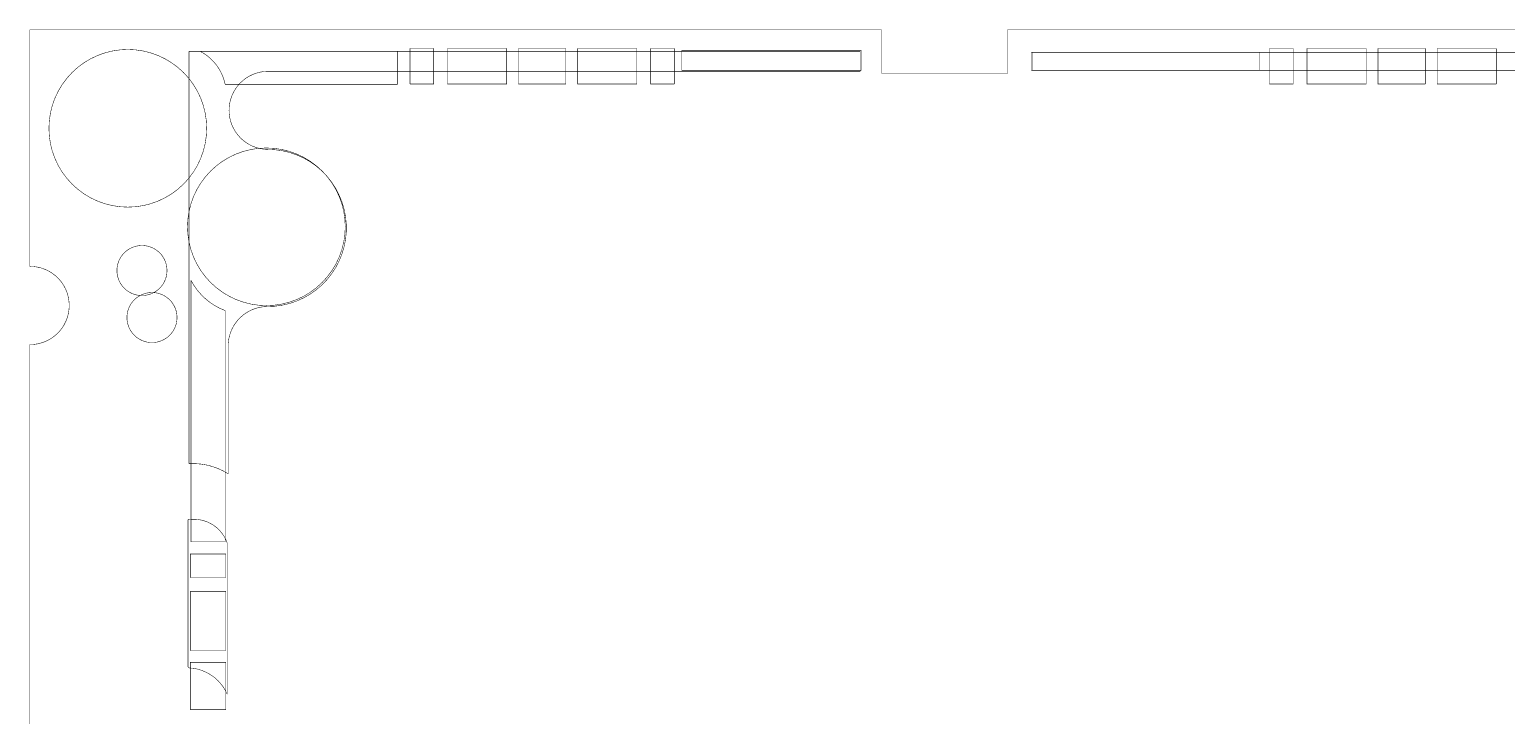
# Model space of a CAD drawing. Header units: millimetres. Extents: x 25.4 to 95, y 25.4 to 75.4.
# Drawn here: x 25.39 to 62.84, y 58 to 75.41 of the extents above; entities that cross this region are included whole.
import ezdxf

# ---------------------------------------------------------------- set-up
doc = ezdxf.new("R2010")
doc.units = ezdxf.units.MM
for name, color, linetype in [('Mechanical14', 56, 'Continuous'), ('Mechanical15', 56, 'Continuous'), ('Mechanical2', 216, 'Continuous'), ('Mechanical3', 76, 'Continuous'), ('Mechanical5', 56, 'Continuous')]:
    doc.layers.add(name, color=color, linetype=linetype)

msp = doc.modelspace()

# ---------------------------------------------------------------- linework, layer by layer
at = {"layer": 'Mechanical14'}
for points, const_width in [([(29.886, 72.904, 1), (25.886, 72.904, 1)], 0.0127), ([(25.883, 72.904, 1), (25.89, 72.904, 1)], 0.00635), ([(29.883, 72.904, 1), (29.89, 72.904, 1)], 0.00635), ([(33.4, 70.405, 1), (29.4, 70.405, 1)], 0.0127), ([(29.397, 70.405, 1), (29.403, 70.405, 1)], 0.00635), ([(33.397, 70.405, 1), (33.403, 70.405, 1)], 0.00635), ([(28.88, 69.295, 1), (27.61, 69.295, 1)], 0.0127), ([(27.607, 69.295, 1), (27.614, 69.295, 1)], 0.00635), ([(28.877, 69.295, 1), (28.884, 69.295, 1)], 0.00635)]:
    msp.add_lwpolyline(points, format="xyb", close=True, dxfattribs=dict(at, const_width=const_width))
at = {"layer": 'Mechanical15'}
for points, const_width in [([(29.886, 72.904, 1), (25.886, 72.904, 1)], 0.0127), ([(35.04, 74.927, 1), (35.046, 74.927, 1)], 0.00635), ([(35.04, 74.927, 1), (35.046, 74.927, 1)], 0.00635), ([(35.64, 74.927, 1), (35.646, 74.927, 1)], 0.00635), ([(35.64, 74.927, 1), (35.646, 74.927, 1)], 0.00635), ([(35.99, 74.927, 1), (35.996, 74.927, 1)], 0.00635), ([(35.99, 74.927, 1), (35.996, 74.927, 1)], 0.00635), ([(37.49, 74.927, 1), (37.496, 74.927, 1)], 0.00635), ([(37.49, 74.927, 1), (37.496, 74.927, 1)], 0.00635), ([(37.79, 74.927, 1), (37.796, 74.927, 1)], 0.00635), ([(37.79, 74.927, 1), (37.796, 74.927, 1)], 0.00635), ([(38.99, 74.927, 1), (38.996, 74.927, 1)], 0.00635), ([(38.99, 74.927, 1), (38.996, 74.927, 1)], 0.00635), ([(39.29, 74.927, 1), (39.296, 74.927, 1)], 0.00635), ([(39.29, 74.927, 1), (39.296, 74.927, 1)], 0.00635), ([(40.79, 74.927, 1), (40.796, 74.927, 1)], 0.00635), ([(40.79, 74.927, 1), (40.796, 74.927, 1)], 0.00635), ([(41.14, 74.927, 1), (41.146, 74.927, 1)], 0.00635), ([(41.14, 74.927, 1), (41.146, 74.927, 1)], 0.00635), ([(41.74, 74.927, 1), (41.746, 74.927, 1)], 0.00635), ([(41.74, 74.927, 1), (41.746, 74.927, 1)], 0.00635), ([(56.833, 74.927, 1), (56.839, 74.927, 1)], 0.00635), ([(56.833, 74.927, 1), (56.839, 74.927, 1)], 0.00635), ([(57.433, 74.927, 1), (57.439, 74.927, 1)], 0.00635), ([(57.433, 74.927, 1), (57.439, 74.927, 1)], 0.00635), ([(57.783, 74.927, 1), (57.789, 74.927, 1)], 0.00635), ([(57.783, 74.927, 1), (57.789, 74.927, 1)], 0.00635), ([(59.283, 74.927, 1), (59.289, 74.927, 1)], 0.00635), ([(59.283, 74.927, 1), (59.289, 74.927, 1)], 0.00635), ([(59.583, 74.927, 1), (59.589, 74.927, 1)], 0.00635), ([(59.583, 74.927, 1), (59.589, 74.927, 1)], 0.00635), ([(60.783, 74.927, 1), (60.789, 74.927, 1)], 0.00635), ([(60.783, 74.927, 1), (60.789, 74.927, 1)], 0.00635), ([(61.083, 74.927, 1), (61.089, 74.927, 1)], 0.00635), ([(61.083, 74.927, 1), (61.089, 74.927, 1)], 0.00635), ([(62.583, 74.927, 1), (62.589, 74.927, 1)], 0.00635), ([(62.583, 74.927, 1), (62.589, 74.927, 1)], 0.00635), ([(35.04, 74.027, 1), (35.046, 74.027, 1)], 0.00635), ([(35.04, 74.027, 1), (35.046, 74.027, 1)], 0.00635), ([(35.64, 74.027, 1), (35.646, 74.027, 1)], 0.00635), ([(35.64, 74.027, 1), (35.646, 74.027, 1)], 0.00635), ([(35.99, 74.027, 1), (35.996, 74.027, 1)], 0.00635), ([(35.99, 74.027, 1), (35.996, 74.027, 1)], 0.00635), ([(37.49, 74.027, 1), (37.496, 74.027, 1)], 0.00635), ([(37.49, 74.027, 1), (37.496, 74.027, 1)], 0.00635), ([(37.79, 74.027, 1), (37.796, 74.027, 1)], 0.00635), ([(37.79, 74.027, 1), (37.796, 74.027, 1)], 0.00635), ([(38.99, 74.027, 1), (38.996, 74.027, 1)], 0.00635), ([(38.99, 74.027, 1), (38.996, 74.027, 1)], 0.00635), ([(39.29, 74.027, 1), (39.296, 74.027, 1)], 0.00635), ([(39.29, 74.027, 1), (39.296, 74.027, 1)], 0.00635), ([(40.79, 74.027, 1), (40.796, 74.027, 1)], 0.00635), ([(40.79, 74.027, 1), (40.796, 74.027, 1)], 0.00635), ([(41.14, 74.027, 1), (41.146, 74.027, 1)], 0.00635), ([(41.14, 74.027, 1), (41.146, 74.027, 1)], 0.00635), ([(41.74, 74.027, 1), (41.746, 74.027, 1)], 0.00635), ([(41.74, 74.027, 1), (41.746, 74.027, 1)], 0.00635), ([(56.833, 74.027, 1), (56.839, 74.027, 1)], 0.00635), ([(56.833, 74.027, 1), (56.839, 74.027, 1)], 0.00635), ([(57.433, 74.027, 1), (57.439, 74.027, 1)], 0.00635), ([(57.433, 74.027, 1), (57.439, 74.027, 1)], 0.00635), ([(57.783, 74.027, 1), (57.789, 74.027, 1)], 0.00635), ([(57.783, 74.027, 1), (57.789, 74.027, 1)], 0.00635), ([(59.283, 74.027, 1), (59.289, 74.027, 1)], 0.00635), ([(59.283, 74.027, 1), (59.289, 74.027, 1)], 0.00635), ([(59.583, 74.027, 1), (59.589, 74.027, 1)], 0.00635), ([(59.583, 74.027, 1), (59.589, 74.027, 1)], 0.00635), ([(60.783, 74.027, 1), (60.789, 74.027, 1)], 0.00635), ([(60.783, 74.027, 1), (60.789, 74.027, 1)], 0.00635), ([(61.083, 74.027, 1), (61.089, 74.027, 1)], 0.00635), ([(61.083, 74.027, 1), (61.089, 74.027, 1)], 0.00635), ([(62.583, 74.027, 1), (62.589, 74.027, 1)], 0.00635), ([(62.583, 74.027, 1), (62.589, 74.027, 1)], 0.00635), ([(25.883, 72.904, 1), (25.89, 72.904, 1)], 0.00635), ([(29.883, 72.904, 1), (29.89, 72.904, 1)], 0.00635), ([(33.4, 70.405, 1), (29.4, 70.405, 1)], 0.0127), ([(29.397, 70.405, 1), (29.403, 70.405, 1)], 0.00635), ([(33.397, 70.405, 1), (33.403, 70.405, 1)], 0.00635), ([(29.134, 68.102, 1), (27.864, 68.102, 1)], 0.0127), ([(27.861, 68.102, 1), (27.868, 68.102, 1)], 0.00635), ([(29.131, 68.102, 1), (29.138, 68.102, 1)], 0.00635), ([(29.469, 62.104, 1), (29.475, 62.104, 1)], 0.00635), ([(29.469, 62.104, 1), (29.475, 62.104, 1)], 0.00635), ([(30.369, 62.104, 1), (30.375, 62.104, 1)], 0.00635), ([(30.369, 62.104, 1), (30.375, 62.104, 1)], 0.00635), ([(29.469, 61.504, 1), (29.475, 61.504, 1)], 0.00635), ([(29.469, 61.504, 1), (29.475, 61.504, 1)], 0.00635), ([(30.369, 61.504, 1), (30.375, 61.504, 1)], 0.00635), ([(30.369, 61.504, 1), (30.375, 61.504, 1)], 0.00635), ([(29.469, 61.154, 1), (29.475, 61.154, 1)], 0.00635), ([(29.469, 61.154, 1), (29.475, 61.154, 1)], 0.00635), ([(30.369, 61.154, 1), (30.375, 61.154, 1)], 0.00635), ([(30.369, 61.154, 1), (30.375, 61.154, 1)], 0.00635), ([(29.469, 59.654, 1), (29.475, 59.654, 1)], 0.00635), ([(29.469, 59.654, 1), (29.475, 59.654, 1)], 0.00635), ([(30.369, 59.654, 1), (30.375, 59.654, 1)], 0.00635), ([(30.369, 59.654, 1), (30.375, 59.654, 1)], 0.00635), ([(29.469, 59.354, 1), (29.475, 59.354, 1)], 0.00635), ([(29.469, 59.354, 1), (29.475, 59.354, 1)], 0.00635), ([(30.369, 59.354, 1), (30.375, 59.354, 1)], 0.00635), ([(30.369, 59.354, 1), (30.375, 59.354, 1)], 0.00635), ([(29.469, 58.154, 1), (29.475, 58.154, 1)], 0.00635), ([(29.469, 58.154, 1), (29.475, 58.154, 1)], 0.00635), ([(30.369, 58.154, 1), (30.375, 58.154, 1)], 0.00635), ([(30.369, 58.154, 1), (30.375, 58.154, 1)], 0.00635)]:
    msp.add_lwpolyline(points, format="xyb", close=True, dxfattribs=dict(at, const_width=const_width))
at = {"layer": 'Mechanical15', "const_width": 0.0127}
for points in [[(35.043, 74.927), (35.643, 74.927)], [(35.043, 74.027), (35.043, 74.927)], [(35.643, 74.027), (35.643, 74.927)], [(35.993, 74.927), (37.493, 74.927)], [(35.993, 74.027), (35.993, 74.927)], [(37.493, 74.027), (37.493, 74.927)], [(37.793, 74.927), (38.993, 74.927)], [(37.793, 74.027), (37.793, 74.927)], [(38.993, 74.027), (38.993, 74.927)], [(39.293, 74.927), (40.793, 74.927)], [(39.293, 74.027), (39.293, 74.927)], [(40.793, 74.027), (40.793, 74.927)], [(41.143, 74.927), (41.743, 74.927)], [(41.143, 74.027), (41.143, 74.927)], [(41.743, 74.027), (41.743, 74.927)], [(56.836, 74.927), (57.436, 74.927)], [(56.836, 74.027), (56.836, 74.927)], [(57.436, 74.027), (57.436, 74.927)], [(57.786, 74.927), (59.286, 74.927)], [(57.786, 74.027), (57.786, 74.927)], [(59.286, 74.027), (59.286, 74.927)], [(59.586, 74.927), (60.786, 74.927)], [(59.586, 74.027), (59.586, 74.927)], [(60.786, 74.027), (60.786, 74.927)], [(61.086, 74.927), (62.586, 74.927)], [(61.086, 74.027), (61.086, 74.927)], [(62.586, 74.027), (62.586, 74.927)], [(35.043, 74.027), (35.643, 74.027)], [(35.993, 74.027), (37.493, 74.027)], [(37.793, 74.027), (38.993, 74.027)], [(39.293, 74.027), (40.793, 74.027)], [(41.143, 74.027), (41.743, 74.027)], [(56.836, 74.027), (57.436, 74.027)], [(57.786, 74.027), (59.286, 74.027)], [(59.586, 74.027), (60.786, 74.027)], [(61.086, 74.027), (62.586, 74.027)], [(29.472, 62.104), (30.372, 62.104)], [(29.472, 61.504), (29.472, 62.104)], [(30.372, 61.504), (30.372, 62.104)], [(29.472, 61.504), (30.372, 61.504)], [(29.472, 59.654), (29.472, 61.154)], [(29.472, 61.154), (30.372, 61.154)], [(30.372, 59.654), (30.372, 61.154)], [(29.472, 59.654), (30.372, 59.654)], [(29.472, 58.154), (29.472, 59.354)], [(29.472, 59.354), (30.372, 59.354)], [(30.372, 58.154), (30.372, 59.354)], [(29.472, 58.154), (30.372, 58.154)]]:
    msp.add_lwpolyline(points, dxfattribs=at)
at = {"layer": 'Mechanical2', "const_width": 0.0127}
for points in [[(29.719, 74.858), (34.722, 74.858)], [(34.722, 74.02), (34.722, 74.858)], [(41.936, 74.375), (41.936, 74.883)], [(41.936, 74.883), (46.483, 74.883)], [(46.483, 74.375), (46.483, 74.883)], [(50.801, 74.375), (50.801, 74.833)], [(50.801, 74.833), (56.592, 74.833)], [(56.592, 74.375), (56.592, 74.833)], [(41.936, 74.375), (46.483, 74.375)], [(50.801, 74.375), (56.592, 74.375)], [(30.354, 74.02), (34.722, 74.02)], [(29.49, 62.412), (29.49, 69.041)], [(30.354, 62.412), (30.354, 68.279)], [(29.49, 62.412), (30.354, 62.412)]]:
    msp.add_lwpolyline(points, dxfattribs=at)
at = {"layer": 'Mechanical2', "const_width": 0.00635}
for points in [[(29.715, 74.858, 1), (29.722, 74.858, 1)], [(29.715, 74.858, 1), (29.722, 74.858, 1)], [(34.719, 74.858, 1), (34.726, 74.858, 1)], [(34.719, 74.858, 1), (34.726, 74.858, 1)], [(41.933, 74.883, 1), (41.939, 74.883, 1)], [(41.933, 74.883, 1), (41.939, 74.883, 1)], [(46.479, 74.883, 1), (46.486, 74.883, 1)], [(46.479, 74.883, 1), (46.486, 74.883, 1)], [(50.797, 74.833, 1), (50.804, 74.833, 1)], [(50.797, 74.833, 1), (50.804, 74.833, 1)], [(56.589, 74.833, 1), (56.595, 74.833, 1)], [(56.589, 74.833, 1), (56.595, 74.833, 1)], [(41.933, 74.375, 1), (41.939, 74.375, 1)], [(41.933, 74.375, 1), (41.939, 74.375, 1)], [(46.479, 74.375, 1), (46.486, 74.375, 1)], [(46.479, 74.375, 1), (46.486, 74.375, 1)], [(50.797, 74.375, 1), (50.804, 74.375, 1)], [(50.797, 74.375, 1), (50.804, 74.375, 1)], [(56.589, 74.375, 1), (56.595, 74.375, 1)], [(56.589, 74.375, 1), (56.595, 74.375, 1)], [(30.35, 74.02, 1), (30.357, 74.02, 1)], [(30.35, 74.02, 1), (30.357, 74.02, 1)], [(34.719, 74.02, 1), (34.726, 74.02, 1)], [(34.719, 74.02, 1), (34.726, 74.02, 1)], [(29.487, 69.041, 1), (29.493, 69.041, 1)], [(29.487, 69.041, 1), (29.493, 69.041, 1)], [(30.35, 68.279, 1), (30.357, 68.279, 1)], [(30.35, 68.279, 1), (30.357, 68.279, 1)], [(29.487, 62.412, 1), (29.493, 62.412, 1)], [(29.487, 62.412, 1), (29.493, 62.412, 1)], [(30.35, 62.412, 1), (30.357, 62.412, 1)], [(30.35, 62.412, 1), (30.357, 62.412, 1)]]:
    msp.add_lwpolyline(points, format="xyb", close=True, dxfattribs=at)
at = {"layer": 'Mechanical2', "const_width": 0.0127}
for points in [[(29.719, 74.858, -0.22696), (30.354, 74.02)], [(30.354, 68.279, -0.183624), (29.49, 69.041)]]:
    msp.add_lwpolyline(points, format="xyb", dxfattribs=at)
at = {"layer": 'Mechanical3', "const_width": 0.0127}
for points in [[(29.439, 64.393), (29.439, 74.858)], [(29.439, 74.858), (46.457, 74.858)], [(46.457, 74.35), (46.457, 74.858)], [(50.826, 74.833), (69.495, 74.833)], [(50.826, 74.375), (50.826, 74.833)], [(31.42, 74.35), (46.457, 74.35)], [(50.826, 74.375), (69.495, 74.375)], [(30.43, 64.139), (30.43, 67.365)], [(29.414, 59.237), (29.414, 62.971)], [(30.404, 58.551), (30.404, 62.387)], [(29.414, 59.237), (29.439, 59.212)]]:
    msp.add_lwpolyline(points, dxfattribs=at)
at = {"layer": 'Mechanical3', "const_width": 0.00635}
for points in [[(29.436, 74.858, 1), (29.442, 74.858, 1)], [(29.436, 74.858, 1), (29.442, 74.858, 1)], [(46.454, 74.858, 1), (46.46, 74.858, 1)], [(46.454, 74.858, 1), (46.46, 74.858, 1)], [(50.823, 74.833, 1), (50.829, 74.833, 1)], [(50.823, 74.833, 1), (50.829, 74.833, 1)], [(31.417, 74.35, 1), (31.424, 74.35, 1)], [(31.417, 74.35, 1), (31.424, 74.35, 1)], [(46.454, 74.35, 1), (46.46, 74.35, 1)], [(46.454, 74.35, 1), (46.46, 74.35, 1)], [(50.823, 74.375, 1), (50.829, 74.375, 1)], [(50.823, 74.375, 1), (50.829, 74.375, 1)], [(31.417, 72.369, 1), (31.424, 72.369, 1)], [(31.417, 72.369, 1), (31.424, 72.369, 1)], [(31.417, 68.381, 1), (31.424, 68.381, 1)], [(31.417, 68.381, 1), (31.424, 68.381, 1)], [(30.427, 67.365, 1), (30.433, 67.365, 1)], [(30.427, 67.365, 1), (30.433, 67.365, 1)], [(29.436, 64.393, 1), (29.442, 64.393, 1)], [(29.436, 64.393, 1), (29.442, 64.393, 1)], [(30.427, 64.139, 1), (30.433, 64.139, 1)], [(30.427, 64.139, 1), (30.433, 64.139, 1)], [(29.411, 62.971, 1), (29.417, 62.971, 1)], [(29.411, 62.971, 1), (29.417, 62.971, 1)], [(30.401, 62.387, 1), (30.408, 62.387, 1)], [(30.401, 62.387, 1), (30.408, 62.387, 1)], [(29.411, 59.237, 1), (29.417, 59.237, 1)], [(29.411, 59.237, 1), (29.417, 59.237, 1)], [(29.436, 59.212, 1), (29.442, 59.212, 1)], [(29.436, 59.212, 1), (29.442, 59.212, 1)], [(30.401, 58.551, 1), (30.408, 58.551, 1)], [(30.401, 58.551, 1), (30.408, 58.551, 1)]]:
    msp.add_lwpolyline(points, format="xyb", close=True, dxfattribs=at)
at = {"layer": 'Mechanical3', "const_width": 0.0127}
for points in [[(31.42, 72.369, -0.975674), (31.42, 74.35)], [(31.42, 72.369, -1.007364), (31.42, 68.381)], [(30.43, 67.365, -0.415165), (31.42, 68.381)], [(29.439, 64.393, -0.157299), (30.43, 64.139)], [(29.414, 62.971, -0.364299), (30.404, 62.387)], [(29.439, 59.212, -0.283786), (30.404, 58.551)]]:
    msp.add_lwpolyline(points, format="xyb", dxfattribs=at)
at = {"layer": 'Mechanical5', "const_width": 0.0127}
for points in [[(25.401, 75.404), (25.421, 75.404)], [(25.401, 75.384), (25.401, 75.404)], [(25.401, 74.414), (25.401, 75.384)], [(25.421, 75.404), (26.401, 75.404)], [(26.401, 75.404), (46.996, 75.404)], [(46.996, 74.302), (46.996, 75.404)], [(50.199, 75.404), (70.199, 75.404)], [(50.199, 74.302), (50.199, 75.404)], [(25.401, 74.414), (25.401, 74.414)], [(25.401, 70.804), (25.401, 74.404)], [(46.996, 74.302), (50.199, 74.302)], [(25.401, 69.4), (25.401, 70.804)], [(25.401, 69.4), (25.408, 69.4)], [(25.401, 47.404), (25.401, 67.416)]]:
    msp.add_lwpolyline(points, dxfattribs=at)
at = {"layer": 'Mechanical5', "const_width": 0.00635}
for points in [[(25.397, 75.404, 1), (25.404, 75.404, 1)], [(25.397, 75.404, 1), (25.404, 75.404, 1)], [(25.397, 75.384, 1), (25.404, 75.384, 1)], [(25.397, 75.384, 1), (25.404, 75.384, 1)], [(25.417, 75.404, 1), (25.424, 75.404, 1)], [(25.417, 75.404, 1), (25.424, 75.404, 1)], [(26.397, 75.404, 1), (26.404, 75.404, 1)], [(26.397, 75.404, 1), (26.404, 75.404, 1)], [(46.993, 75.404, 1), (46.999, 75.404, 1)], [(46.993, 75.404, 1), (46.999, 75.404, 1)], [(50.195, 75.404, 1), (50.202, 75.404, 1)], [(50.195, 75.404, 1), (50.202, 75.404, 1)], [(25.397, 74.414, 1), (25.404, 74.414, 1)], [(25.397, 74.414, 1), (25.404, 74.414, 1)], [(25.398, 74.414, 1), (25.404, 74.414, 1)], [(25.398, 74.414, 1), (25.404, 74.414, 1)], [(25.397, 74.404, 1), (25.404, 74.404, 1)], [(25.397, 74.404, 1), (25.404, 74.404, 1)], [(46.993, 74.302, 1), (46.999, 74.302, 1)], [(46.993, 74.302, 1), (46.999, 74.302, 1)], [(50.195, 74.302, 1), (50.202, 74.302, 1)], [(50.195, 74.302, 1), (50.202, 74.302, 1)], [(25.397, 70.804, 1), (25.404, 70.804, 1)], [(25.397, 70.804, 1), (25.404, 70.804, 1)], [(25.397, 69.4, 1), (25.404, 69.4, 1)], [(25.397, 69.4, 1), (25.404, 69.4, 1)], [(25.405, 69.4, 1), (25.411, 69.4, 1)], [(25.405, 69.4, 1), (25.411, 69.4, 1)], [(25.397, 67.416, 1), (25.404, 67.416, 1)], [(25.397, 67.416, 1), (25.404, 67.416, 1)]]:
    msp.add_lwpolyline(points, format="xyb", close=True, dxfattribs=at)
at = {"layer": 'Mechanical5', "const_width": 0.0127}
for points in [[(25.401, 74.404, -0.002521), (25.401, 74.414)], [(25.408, 69.4, -1.003849), (25.401, 67.416)]]:
    msp.add_lwpolyline(points, format="xyb", dxfattribs=at)

doc.saveas('drawing.dxf')
